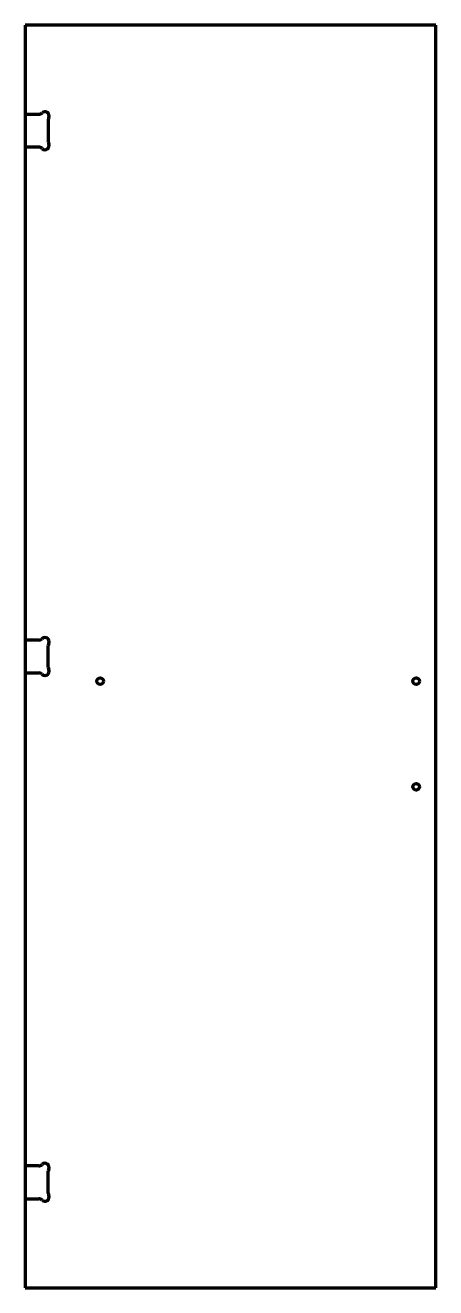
# Model space of a CAD drawing. Header units: inches. Extents: x 0 to 31.2, y 0 to 95.8.
import ezdxf

# ---------------------------------------------------------------- set-up
doc = ezdxf.new("R2010")
doc.units = ezdxf.units.IN
doc.header["$MEASUREMENT"] = 0
doc.layers.add('1', color=7, linetype='Continuous')

msp = doc.modelspace()

# ---------------------------------------------------------------- linework, layer by layer
at = {"color": 7, "lineweight": 90}
for p, q in [((0, 95.75), (0, 0)), ((31.188, 95.75), (0, 95.75)), ((31.188, 0), (31.188, 95.75)), ((0, 0), (31.188, 0))]:
    msp.add_line(p, q, dxfattribs=at)
at = {"layer": '1', "color": 7, "lineweight": 90}
for p, q in [((0, 89), (1.028, 89)), ((1.75, 88.589), (1.75, 86.911)), ((1.028, 86.5), (0, 86.5)), ((1.028, 49.125), (0, 49.125)), ((1.75, 47.036), (1.75, 48.714)), ((0, 46.625), (1.028, 46.625)), ((1.028, 9.25), (0, 9.25)), ((1.75, 7.161), (1.75, 8.839)), ((0, 6.75), (1.028, 6.75))]:
    msp.add_line(p, q, dxfattribs=at)
at = {"layer": '1', "color": 1, "lineweight": 90}
for centre in [(5.688, 46), (29.688, 46), (29.688, 38)]:
    msp.add_circle(centre, 0.25, dxfattribs=at)
at = {"layer": '1', "color": 7, "lineweight": 90}
for centre, radius, start, end in [((1.028, 89.375), 0.375, 270, 313.34176), ((1.5, 88.875), 0.312, 335.38002, 493.34176), ((2.125, 88.589), 0.375, 155.38002, 180), ((1.028, 86.125), 0.375, 46.65824, 90), ((1.5, 86.625), 0.312, 226.65824, 384.61998), ((2.125, 86.911), 0.375, 180, 204.61998), ((1.028, 49.5), 0.375, 270, 313.34176), ((1.5, 49), 0.312, 335.38002, 493.34176), ((2.125, 48.714), 0.375, 155.38002, 180), ((2.125, 47.036), 0.375, 180, 204.61998), ((1.028, 46.25), 0.375, 46.65824, 90), ((1.5, 46.75), 0.312, 226.65824, 384.61998), ((1.028, 9.625), 0.375, 270, 313.34176), ((1.5, 9.125), 0.312, 335.38002, 493.34176), ((2.125, 8.839), 0.375, 155.38002, 180), ((1.028, 6.375), 0.375, 46.65824, 90), ((1.5, 6.875), 0.312, 226.65824, 384.61998), ((2.125, 7.161), 0.375, 180, 204.61998)]:
    msp.add_arc(centre, radius, start, end, dxfattribs=at)

doc.saveas('drawing.dxf')
